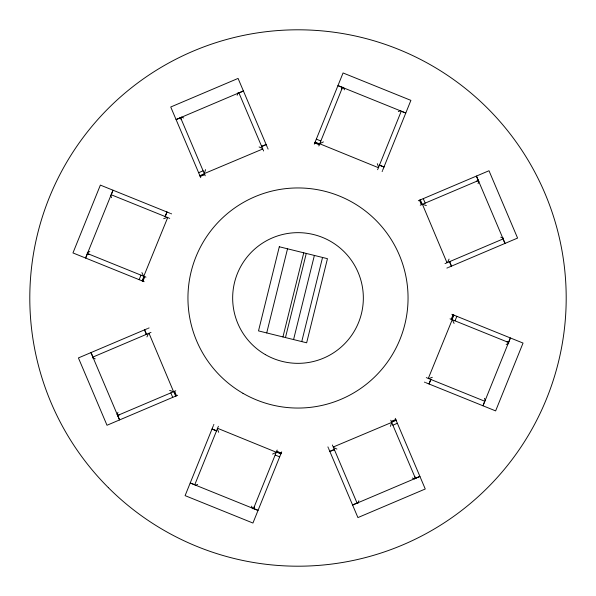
<?xml version="1.0" encoding="UTF-8"?>
<svg xmlns="http://www.w3.org/2000/svg" width="596" height="596" viewBox="0 0 596 596"><rect width="100%" height="100%" fill="white"/><g stroke="black" fill="none" stroke-linecap="round" stroke-linejoin="round"><path stroke-width="0.89" d="M254.015 508.783L254.269 506.719M341.731 89.281L341.985 87.217M266.717 332.926L287.525 248.8M282.944 336.941L303.751 252.816M285.462 337.567L306.269 253.434M293.575 339.571L314.383 255.438M301.747 341.59L322.548 257.457M204.294 173.25L205.598 169.651M237.156 95.241L238.087 92.678M357.913 503.322L358.844 500.759M390.402 426.349L391.706 422.75M139.151 279.673L140.976 275.151M143.77 276.283L167.7 217.57M142.124 280.88L143.949 276.358M142.548 281.044L144.374 276.522M142.936 281.2L144.761 276.678M314.308 144.143L343.065 72.958L410.897 100.366L382.781 169.949M318.83 145.975L342.484 87.418A19.385 9.879 22 0 1 337.962 85.593L405.794 113.002A19.146 9.759 22 0 1 401.272 111.169L378.095 168.534M213.219 426.051L185.103 495.634L252.935 523.042L281.692 451.857M213.517 425.306L213.867 424.449M217.905 427.466L194.728 484.831A19.146 9.759 22 0 0 190.206 482.998L258.038 510.407A19.385 9.879 22 0 0 253.516 508.582L277.17 450.025M218.166 426.818L218.382 426.289M377.618 169.711L377.834 169.182M382.133 171.551L382.483 170.694M451.239 319.322L453.064 314.8M451.626 319.478L453.452 314.956M452.051 319.642L453.876 315.12M452.23 319.717L428.3 378.43M455.024 320.849L456.849 316.327M217.57 428.3L276.283 452.23M378.43 167.7L319.717 143.77M146.944 336.904L148.501 333.402M117.01 414.451L117.956 412.35M478.044 183.65L478.99 181.549M447.499 262.598L449.056 259.096M118.187 415.218L117.852 415.941L118.261 415.188M477.813 180.782L478.148 180.059L477.739 180.811M118.403 415.516L119.491 414.66M476.509 181.34L477.597 180.484M319.948 143.532L323.419 141.908M398.344 111.608L400.572 110.565M195.428 485.435L197.656 484.392M272.581 454.092L276.052 452.468M198.632 172.721L203.124 170.814M204.301 173.585L262.739 148.993M199.883 175.671L204.376 173.764M200.062 176.088L204.555 174.181M200.226 176.476L204.719 174.568M418.325 200.74L488.996 170.739L517.581 238.08L448.497 267.403M420.225 205.225L478.357 180.551A19.385 9.879 67 0 1 476.45 176.066L505.035 243.406A19.146 9.759 67 0 1 503.128 238.914L450.449 261.279M147.503 328.597L78.419 357.92L107.004 425.261L177.675 395.26M148.24 328.284L149.097 327.919M145.551 334.721L92.872 357.086A19.146 9.759 67 0 0 90.965 352.594L119.55 419.934A19.385 9.879 67 0 0 117.643 415.449L175.775 390.775M145.811 334.609L149.82 332.911M150.468 332.635L150.989 332.419M445.011 263.581L445.532 263.365M446.18 263.089L450.189 261.391M446.903 268.081L447.76 267.716M391.281 421.432L395.774 419.524M391.445 421.819L395.938 419.912M391.624 422.236L396.117 420.329M391.699 422.415L333.261 447.007M392.876 425.186L397.368 423.279M148.993 333.261L173.585 391.699M447.007 262.739L422.415 204.301M163.677 218.695L167.252 217.324M87.284 252.518L89.832 251.542M506.168 344.458L508.716 343.482M428.748 378.676L432.323 377.305M87.217 254.015L89.281 254.269M508.783 341.985L506.719 341.731M422.75 204.294L426.349 205.598M500.759 237.156L503.322 238.087M92.678 357.913L95.241 358.844M169.651 390.402L173.25 391.706M316.327 139.151L320.849 140.976M315.12 142.124L319.642 143.949M314.956 142.548L319.478 144.374M314.8 142.936L319.322 144.761M451.857 314.308L523.042 343.065L495.634 410.897L426.051 382.781M450.025 318.83L508.582 342.484A19.385 9.879 -68 0 1 510.407 337.962L482.998 405.794A19.146 9.759 -68 0 1 484.831 401.272L427.466 378.095M169.949 213.219L100.366 185.103L72.958 252.935L144.143 281.692M170.694 213.517L171.551 213.867M168.534 217.905L111.169 194.728A19.146 9.759 -68 0 0 113.002 190.206L85.593 258.038A19.385 9.879 -68 0 0 87.418 253.516L145.975 277.17M169.182 218.166L169.711 218.382M426.289 377.618L426.818 377.834M424.449 382.133L425.306 382.483M276.678 451.239L281.2 453.064M276.522 451.626L281.044 453.452M276.358 452.051L280.88 453.876M275.151 455.024L279.673 456.849M259.096 146.944L262.598 148.501M181.549 117.01L183.65 117.956M412.35 478.044L414.451 478.99M333.402 447.499L336.904 449.056M180.782 118.187L180.059 117.852L180.811 118.261M415.218 477.813L415.941 478.148L415.188 477.739M180.484 118.403L181.34 119.491M414.66 476.509L415.516 477.597M452.468 319.948L454.092 323.419M484.392 398.344L485.435 400.572M110.565 195.428L111.608 197.656M141.908 272.581L143.532 276.052M423.279 198.632L425.186 203.124M420.329 199.883L422.236 204.376M419.912 200.062L421.819 204.555M419.524 200.226L421.432 204.719M395.26 418.325L425.261 488.996L357.92 517.581L328.597 448.497M390.775 420.225L415.449 478.357A19.385 9.879 -23 0 1 419.934 476.45L352.594 505.035A19.146 9.759 -23 0 1 357.086 503.128L334.721 450.449M267.403 147.503L238.08 78.419L170.739 107.004L200.74 177.675M267.716 148.24L268.081 149.097M261.279 145.551L238.914 92.872A19.146 9.759 -23 0 0 243.406 90.965L176.066 119.55A19.385 9.879 -23 0 0 180.551 117.643L205.225 175.775M261.391 145.811L263.089 149.82M263.365 150.468L263.581 150.989M332.419 445.011L332.635 445.532M332.911 446.18L334.609 450.189M327.919 446.903L328.284 447.76M174.568 391.281L176.476 395.774M174.181 391.445L176.088 395.938M173.764 391.624L175.671 396.117M170.814 392.876L172.721 397.368M377.305 163.677L378.676 167.252M343.482 87.284L344.458 89.832M251.542 506.168L252.518 508.716M217.324 428.748L218.695 432.323M279.308 246.766L258.508 330.899L306.649 342.804L327.457 258.671L279.308 246.766M166.925 211.997L166.701 212.779A19.154 18.282 -68 0 1 165.479 215.797L165.099 216.519L166.925 211.997M429.187 383.615L429.075 384.003L430.901 379.481L430.521 380.203A19.154 18.282 -68 0 0 429.299 383.221L429.187 383.615M266.129 144.5L265.414 144.895A19.154 18.282 -23 0 1 262.419 146.169L261.644 146.407L266.129 144.5M330.221 451.299L329.871 451.5L334.356 449.593L333.581 449.831A19.154 18.282 -23 0 0 330.586 451.105L330.221 451.299M384.003 166.925L383.221 166.701A19.154 18.282 22 0 1 380.203 165.479L379.481 165.099L384.003 166.925M212.385 429.187L211.997 429.075L216.519 430.901L215.797 430.521A19.154 18.282 22 0 0 212.779 429.299L212.385 429.187M451.5 266.129L451.105 265.414A19.154 18.282 67 0 1 449.831 262.419L449.593 261.644L451.5 266.129M144.701 330.221L144.5 329.871L146.407 334.356L146.169 333.581A19.154 18.282 67 0 0 144.895 330.586L144.701 330.221M265.332 354.59A65.344 65.344 0 0 0 363.344 298A65.344 65.344 0 0 0 265.332 241.41A65.344 65.344 0 0 0 265.332 354.59M108.353 487.647A268.2 268.2 0 0 0 557.059 367.412A268.2 268.2 0 0 0 228.588 38.941A268.2 268.2 0 0 0 108.353 487.647M242.974 393.308A110.051 110.051 0 0 0 408.051 298A110.051 110.051 0 0 0 242.974 202.692A110.051 110.051 0 0 0 242.974 393.308"/></g></svg>
